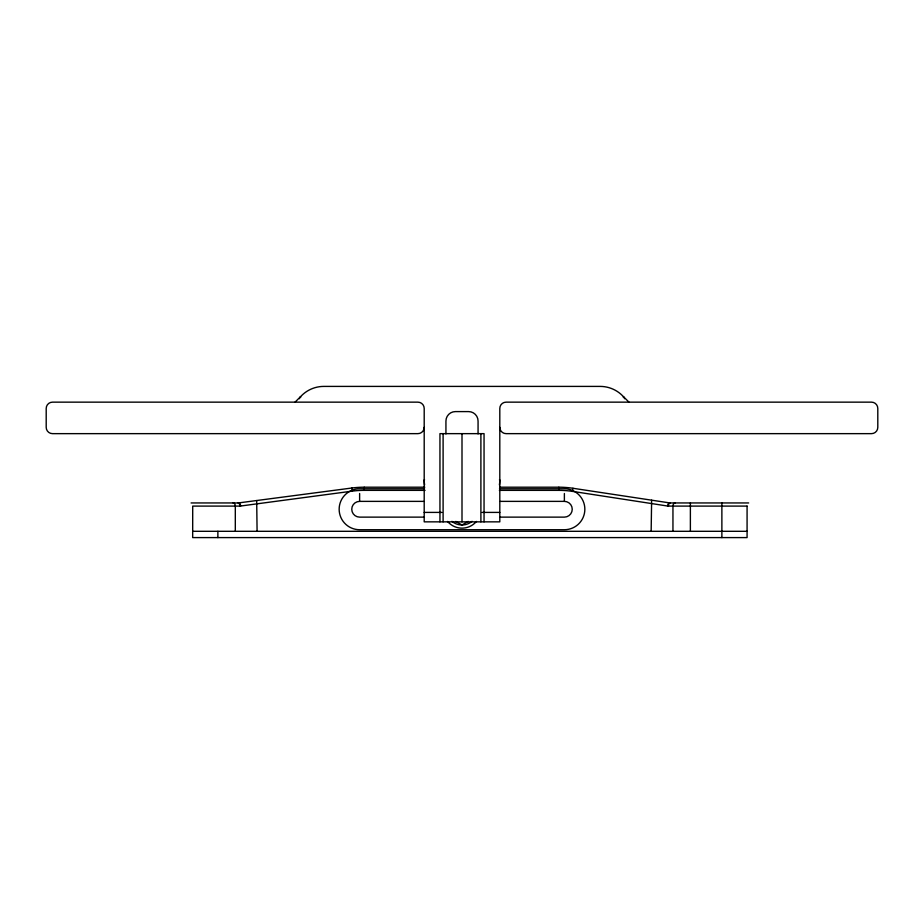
<?xml version="1.0" encoding="UTF-8"?>
<svg xmlns="http://www.w3.org/2000/svg" width="924" height="924" viewBox="0 0 924 924"><rect width="100%" height="100%" fill="white"/><g stroke="black" fill="none" stroke-linecap="round" stroke-linejoin="round"><path stroke-width="1.39" d="M747.077 506.098L747.077 537.595L192.677 537.595L192.712 506.098L239.87 506.098A7.045 5.74 -66.7 0 0 240.61 506.029L352.321 491.129A91.349 91.349 0 0 1 364.241 490.355L425.052 490.355M499.376 490.355L558.835 490.355A91.349 91.349 0 0 1 572.522 491.383L572.984 488.276L669.9 502.945L748.648 502.945M651.628 500.196L651.154 531.3M295.045 402.148L301.571 395.622A31.497 31.497 0 0 1 323.85 386.405L600.15 386.405A31.497 31.497 0 0 1 622.429 395.622L628.955 402.148M623.215 397.135L623.561 396.777A3.153 3.153 0 0 1 624.485 398.694M468.214 521.413L462 525.005L455.786 521.413M424.555 479.845L424.208 479.845A31.497 31.497 0 0 0 424.601 484.892M499.445 479.845L499.792 479.845A31.497 31.497 0 0 1 499.399 484.892M191.095 502.945L238.346 502.945L351.917 488.011A94.502 94.502 0 0 1 364.241 487.202L424.774 487.202M499.734 487.202L558.835 487.202A94.502 94.502 0 0 1 572.984 488.265M424.509 488.773L359.621 488.773A20.478 20.478 0 0 0 339.154 509.251A20.478 20.478 0 0 0 359.621 529.729L564.379 529.729A20.478 20.478 0 0 0 584.846 509.251A20.478 20.478 0 0 0 564.379 488.773L499.491 488.773M423.608 517.128L359.621 517.128A7.877 7.877 0 0 1 351.755 509.251A7.877 7.877 0 0 1 359.621 501.374L423.608 501.374M500.392 501.374L564.379 501.374A7.877 7.877 0 0 1 572.245 509.251A7.877 7.877 0 0 1 564.379 517.128L500.392 517.128M747.054 506.098L668.41 506.098A3.153 1.721 -90 0 1 670.143 502.945L669.669 502.91A3.153 1.629 -81.4 0 0 667.555 506.029L572.522 491.383M424.197 512.404L441.857 512.404M482.143 512.404L499.803 512.404M192.677 531.3L747.077 531.3M300.785 397.135L300.439 396.777A3.153 3.153 0 0 0 299.515 398.694M351.917 488.022L352.321 491.129M256.687 500.554L257.091 531.3M721.875 502.968L721.875 537.595M690.378 502.968L690.378 531.3M672.949 531.3L672.949 506.098A3.153 2.183 90 0 1 675.121 502.945A3.153 2.183 -90 0 0 674.52 503.072M564.379 493.497L564.379 501.374M558.835 487.214L558.835 490.355M484.049 521.852L484.049 433.645L439.951 433.645L439.951 521.852M480.896 433.645L480.896 521.852M478.066 433.899L478.066 421.055A9.448 9.448 0 0 0 468.618 411.596L455.382 411.596A9.448 9.448 0 0 0 445.934 421.055L445.934 433.899M462 433.645L462 521.852M443.104 433.645L443.104 521.852M364.241 487.214L364.241 490.355M359.621 493.497L359.621 501.374M235.308 531.3L235.308 506.098A3.153 2.183 -90 0 0 233.125 502.945M217.879 531.3L217.879 537.595M476.461 521.425A18.896 18.896 0 0 1 447.539 521.425M240.61 506.052A3.153 1.64 82.5 0 0 238.554 502.922L238.138 502.945A3.153 1.721 90 0 1 239.87 506.098M668.41 506.109A7.022 5.752 68.3 0 1 667.555 506.052M499.803 427.35A6.295 6.295 0 0 0 506.098 433.645L871.505 433.645A6.295 6.295 0 0 0 877.8 427.35L877.8 408.454A6.295 6.295 0 0 0 871.505 402.148L506.098 402.148A6.295 6.295 0 0 0 499.803 408.454L499.803 521.852L424.197 521.852L424.197 408.454A6.295 6.295 0 0 0 417.902 402.148L52.495 402.148A6.295 6.295 0 0 0 46.2 408.454L46.2 427.35A6.295 6.295 0 0 0 52.495 433.645L417.902 433.645A6.295 6.295 0 0 0 424.197 427.35M472.095 521.344A15.754 15.754 0 0 1 451.905 521.344"/></g></svg>
